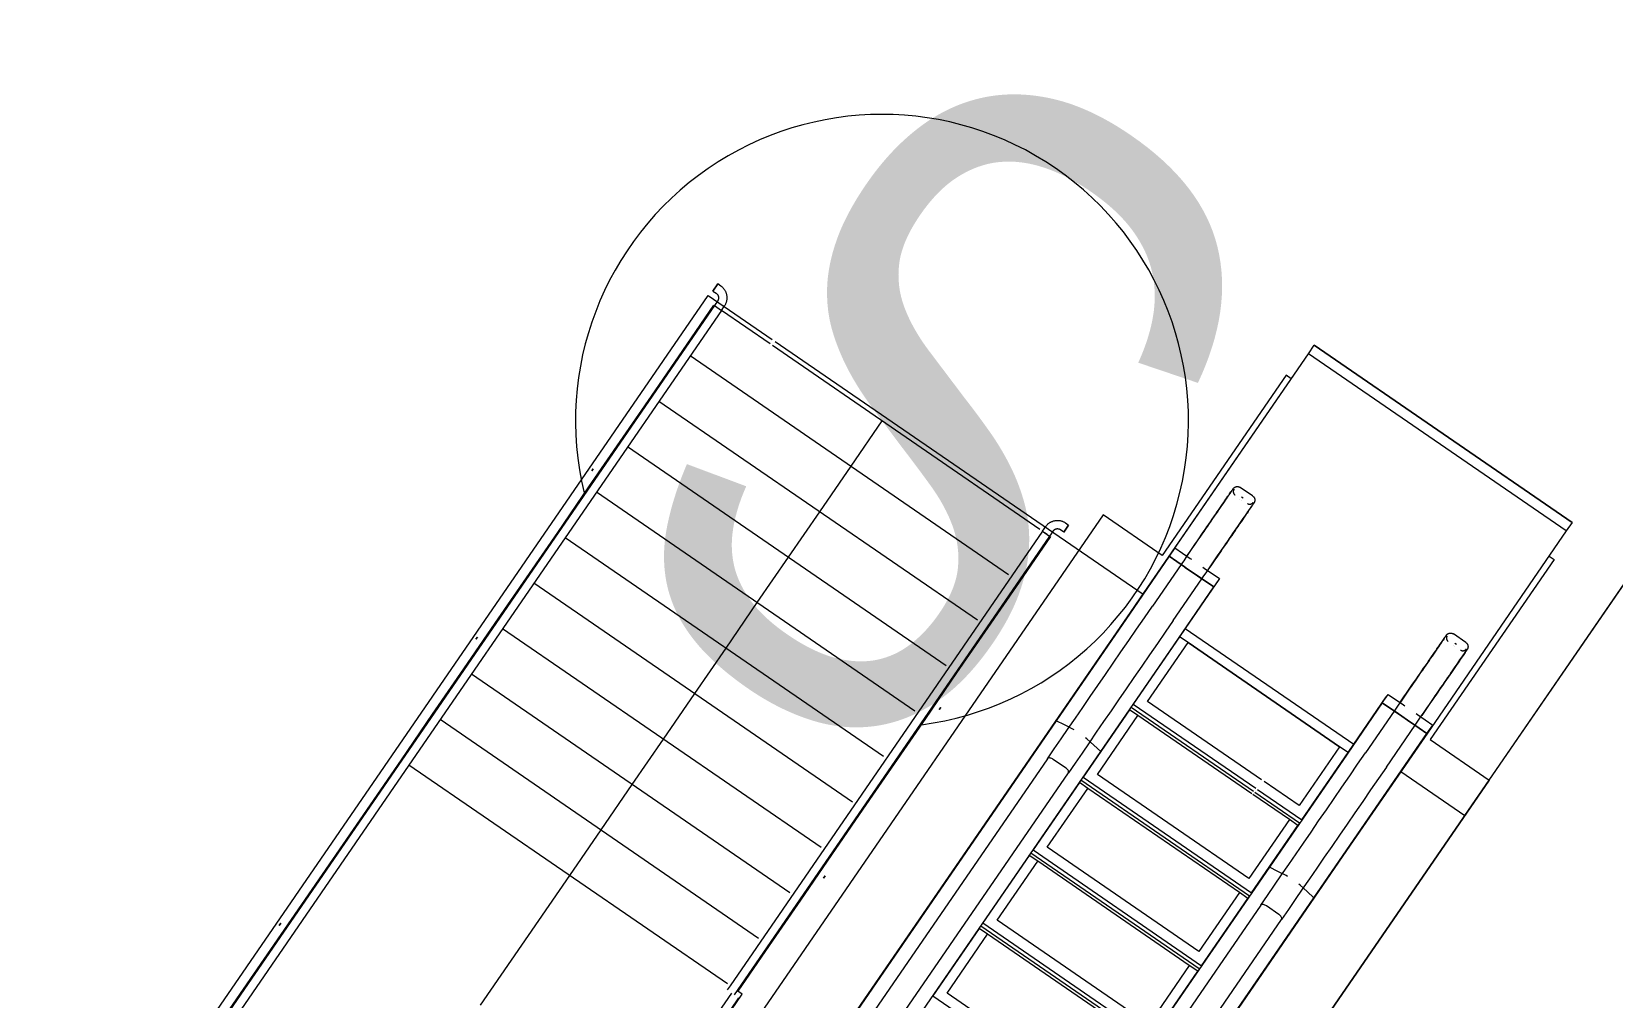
# Model space of a CAD drawing. Header units: metres. Extents: x 286532 to 329498, y 7396783 to 7466136.
# Drawn here: x 323237.3 to 323245.04, y 7401086.38 to 7401091.1 of the extents above; entities that cross this region are included whole.
import ezdxf

# ---------------------------------------------------------------- set-up
doc = ezdxf.new("R2010")
doc.units = ezdxf.units.M
doc.header["$LTSCALE"] = 10
doc.layers.get('0').update_dxf_attribs({"color": 255})
for name, color, linetype, lineweight in [('_  ARQ-AUX-001', 1, 'Continuous', 5), ('_AUX-PLATAFORMA COTAS', 1, 'Continuous', 25), ('X1$0$ARQ-COR-VIS', 1, 'Continuous', 5), ('X1$0$ARQ-GEN', 1, 'Continuous', 5)]:
    doc.layers.add(name, color=color, linetype=linetype, lineweight=lineweight)
doc.styles.get("Standard").update_dxf_attribs({"font": 'arial.ttf'})
doc.styles.add('X1$0$Gill Sans MT Condensed', font='GILC____.TTF', dxfattribs={"height": 1.6})
doc.dimstyles.new('ISO-25', dxfattribs={"dimtxt": 2.5, "dimasz": 2.5, "dimexe": 1.25, "dimexo": 0.625, "dimtad": 1, "dimtxsty": 'Standard', "dimcen": 2.5, "dimadec": 0, "dimazin": 0, "dimtfac": 1, "dimtmove": 0, "dimatfit": 3, "dimfxl": 1, "dimarcsym": 0})

# ---------------------------------------------------------------- blocks, each defined once
blk = doc.blocks.new('X1$0$Railing - FE0-Apoio sem Canopla-1895348-E05 - IMPLANTAÇÃO')
at = {"layer": 'X1$0$ARQ-COR-VIS'}
for p, q in [((-0.0572, 0.055), (-0.0572, 0.097)), ((-0.0572, 0.097), (-0.0572, 0.055)), ((-0.0572, 0.097), (-0.0572, 0.055)), ((-0.0572, 0.055), (-0.0572, 0.097)), ((-0.0386, 0.097), (-0.0572, 0.097)), ((-0.0386, 0.097), (-0.0572, 0.097)), ((-0.0572, 0.055), (-0.0386, 0.055)), ((-0.0572, 0.055), (-0.0386, 0.055)), ((-0.0111, 0.0275), (-0.0111, 0)), ((-0.0111, 0.0275), (-0.0111, 0)), ((0.0153, 0), (0.0044, 0)), ((0.0309, 0), (0.0309, 0.0275)), ((0.0309, 0), (0.0309, 0.0275))]:
    blk.add_line(p, q, dxfattribs=at)
at = {"layer": 'X1$0$ARQ-COR-VIS', "flags": 128}
for points in [[(0.0309, 0.0275), (0.0308, 0.0303), (0.0306, 0.0331), (0.0304, 0.0358), (0.03, 0.0386), (0.0295, 0.0413), (0.0289, 0.044), (0.0281, 0.0467), (0.0273, 0.0494), (0.0264, 0.052), (0.0254, 0.0546), (0.0242, 0.0571), (0.023, 0.0596), (0.0217, 0.062), (0.0202, 0.0644), (0.0187, 0.0667), (0.0171, 0.069), (0.0154, 0.0712), (0.0136, 0.0733), (0.0117, 0.0754), (0.0098, 0.0774), (0.0077, 0.0793), (0.0056, 0.0811), (0.0035, 0.0828), (0.0012, 0.0844), (-0.0011, 0.086), (-0.0035, 0.0874), (-0.0059, 0.0888), (-0.0084, 0.0901), (-0.0109, 0.0912), (-0.0135, 0.0923), (-0.0161, 0.0932), (-0.0187, 0.0941), (-0.0214, 0.0948), (-0.0241, 0.0955), (-0.0268, 0.096), (-0.0296, 0.0964), (-0.0323, 0.0967), (-0.0351, 0.0969), (-0.0379, 0.097), (-0.0386, 0.097)], [(0.0309, 0.0275), (0.0308, 0.0303), (0.0306, 0.0331), (0.0304, 0.0358), (0.03, 0.0386), (0.0295, 0.0413), (0.0289, 0.044), (0.0281, 0.0467), (0.0273, 0.0494), (0.0264, 0.052), (0.0254, 0.0546), (0.0242, 0.0571), (0.023, 0.0596), (0.0217, 0.062), (0.0202, 0.0644), (0.0187, 0.0667), (0.0171, 0.069), (0.0154, 0.0712), (0.0136, 0.0733), (0.0117, 0.0754), (0.0098, 0.0774), (0.0077, 0.0793), (0.0056, 0.0811), (0.0035, 0.0828), (0.0012, 0.0844), (-0.0011, 0.086), (-0.0035, 0.0874), (-0.0059, 0.0888), (-0.0084, 0.0901), (-0.0109, 0.0912), (-0.0135, 0.0923), (-0.0161, 0.0932), (-0.0187, 0.0941), (-0.0214, 0.0948), (-0.0241, 0.0955), (-0.0268, 0.096), (-0.0296, 0.0964), (-0.0323, 0.0967), (-0.0351, 0.0969), (-0.0379, 0.097), (-0.0386, 0.097)], [(-0.0386, 0.055), (-0.0376, 0.055), (-0.0365, 0.0549), (-0.0354, 0.0548), (-0.0343, 0.0546), (-0.0332, 0.0545), (-0.0321, 0.0542), (-0.0311, 0.0539), (-0.03, 0.0536), (-0.029, 0.0532), (-0.0279, 0.0528), (-0.0269, 0.0524), (-0.026, 0.0519), (-0.025, 0.0514), (-0.024, 0.0508), (-0.0231, 0.0502), (-0.0222, 0.0496), (-0.0214, 0.0489), (-0.0205, 0.0482), (-0.0197, 0.0474), (-0.0189, 0.0467), (-0.0182, 0.0459), (-0.0175, 0.045), (-0.0168, 0.0442), (-0.0161, 0.0433), (-0.0155, 0.0424), (-0.0149, 0.0414), (-0.0144, 0.0405), (-0.0139, 0.0395), (-0.0134, 0.0385), (-0.013, 0.0375), (-0.0126, 0.0364), (-0.0123, 0.0354), (-0.012, 0.0343), (-0.0118, 0.0333), (-0.0116, 0.0322), (-0.0114, 0.0311), (-0.0113, 0.03), (-0.0112, 0.0289), (-0.0112, 0.0278), (-0.0111, 0.0275)], [(-0.0386, 0.055), (-0.0376, 0.055), (-0.0365, 0.0549), (-0.0354, 0.0548), (-0.0343, 0.0546), (-0.0332, 0.0545), (-0.0321, 0.0542), (-0.0311, 0.0539), (-0.03, 0.0536), (-0.029, 0.0532), (-0.0279, 0.0528), (-0.0269, 0.0524), (-0.026, 0.0519), (-0.025, 0.0514), (-0.024, 0.0508), (-0.0231, 0.0502), (-0.0222, 0.0496), (-0.0214, 0.0489), (-0.0205, 0.0482), (-0.0197, 0.0474), (-0.0189, 0.0467), (-0.0182, 0.0459), (-0.0175, 0.045), (-0.0168, 0.0442), (-0.0161, 0.0433), (-0.0155, 0.0424), (-0.0149, 0.0414), (-0.0144, 0.0405), (-0.0139, 0.0395), (-0.0134, 0.0385), (-0.013, 0.0375), (-0.0126, 0.0364), (-0.0123, 0.0354), (-0.012, 0.0343), (-0.0118, 0.0333), (-0.0116, 0.0322), (-0.0114, 0.0311), (-0.0113, 0.03), (-0.0112, 0.0289), (-0.0112, 0.0278), (-0.0111, 0.0275)]]:
    blk.add_lwpolyline(points, dxfattribs=at)
blk = doc.blocks.new('X1$0$Railing - FE0-Apoio sem Canopla-1895350-E05 - IMPLANTAÇÃO')
at = {"layer": 'X1$0$ARQ-COR-VIS'}
for p, q in [((-0.0572, -0.055), (-0.0572, -0.097)), ((-0.0572, -0.097), (-0.0572, -0.055)), ((-0.0572, -0.055), (-0.0572, -0.097)), ((-0.0572, -0.097), (-0.0572, -0.055)), ((-0.0386, -0.055), (-0.0572, -0.055)), ((-0.0386, -0.055), (-0.0572, -0.055)), ((-0.0111, 0), (-0.0111, -0.0275)), ((-0.0111, 0), (-0.0111, -0.0275)), ((0.0044, 0), (0.0153, 0)), ((0.0309, -0.0275), (0.0309, 0)), ((0.0309, -0.0275), (0.0309, 0)), ((-0.0572, -0.097), (-0.0386, -0.097)), ((-0.0572, -0.097), (-0.0386, -0.097))]:
    blk.add_line(p, q, dxfattribs=at)
at = {"layer": 'X1$0$ARQ-COR-VIS', "flags": 128}
for points in [[(-0.0386, -0.097), (-0.0359, -0.0969), (-0.0331, -0.0968), (-0.0303, -0.0965), (-0.0276, -0.0961), (-0.0248, -0.0956), (-0.0221, -0.095), (-0.0194, -0.0943), (-0.0168, -0.0935), (-0.0142, -0.0925), (-0.0116, -0.0915), (-0.009, -0.0904), (-0.0066, -0.0891), (-0.0041, -0.0878), (-0.0017, -0.0864), (0.0006, -0.0849), (0.0029, -0.0832), (0.0051, -0.0815), (0.0072, -0.0798), (0.0092, -0.0779), (0.0112, -0.0759), (0.0131, -0.0739), (0.0149, -0.0718), (0.0166, -0.0696), (0.0183, -0.0674), (0.0198, -0.0651), (0.0213, -0.0627), (0.0226, -0.0603), (0.0239, -0.0578), (0.0251, -0.0553), (0.0261, -0.0527), (0.0271, -0.0501), (0.0279, -0.0474), (0.0287, -0.0447), (0.0293, -0.042), (0.0298, -0.0393), (0.0303, -0.0366), (0.0306, -0.0338), (0.0308, -0.031), (0.0308, -0.0283), (0.0309, -0.0275)], [(-0.0111, -0.0275), (-0.0112, -0.0286), (-0.0112, -0.0297), (-0.0113, -0.0308), (-0.0115, -0.0319), (-0.0117, -0.033), (-0.0119, -0.034), (-0.0122, -0.0351), (-0.0125, -0.0362), (-0.0129, -0.0372), (-0.0133, -0.0382), (-0.0138, -0.0392), (-0.0143, -0.0402), (-0.0148, -0.0412), (-0.0154, -0.0421), (-0.016, -0.043), (-0.0166, -0.0439), (-0.0173, -0.0448), (-0.018, -0.0456), (-0.0187, -0.0464), (-0.0195, -0.0472), (-0.0203, -0.048), (-0.0211, -0.0487), (-0.022, -0.0494), (-0.0229, -0.05), (-0.0238, -0.0506), (-0.0247, -0.0512), (-0.0257, -0.0518), (-0.0267, -0.0523), (-0.0277, -0.0527), (-0.0287, -0.0531), (-0.0297, -0.0535), (-0.0308, -0.0538), (-0.0318, -0.0541), (-0.0329, -0.0544), (-0.034, -0.0546), (-0.0351, -0.0548), (-0.0362, -0.0549), (-0.0373, -0.055), (-0.0384, -0.055), (-0.0386, -0.055)], [(-0.0386, -0.097), (-0.0359, -0.0969), (-0.0331, -0.0968), (-0.0303, -0.0965), (-0.0276, -0.0961), (-0.0248, -0.0956), (-0.0221, -0.095), (-0.0194, -0.0943), (-0.0168, -0.0935), (-0.0142, -0.0925), (-0.0116, -0.0915), (-0.009, -0.0904), (-0.0066, -0.0891), (-0.0041, -0.0878), (-0.0017, -0.0864), (0.0006, -0.0849), (0.0029, -0.0832), (0.0051, -0.0815), (0.0072, -0.0798), (0.0092, -0.0779), (0.0112, -0.0759), (0.0131, -0.0739), (0.0149, -0.0718), (0.0166, -0.0696), (0.0183, -0.0674), (0.0198, -0.0651), (0.0213, -0.0627), (0.0226, -0.0603), (0.0239, -0.0578), (0.0251, -0.0553), (0.0261, -0.0527), (0.0271, -0.0501), (0.0279, -0.0474), (0.0287, -0.0447), (0.0293, -0.042), (0.0298, -0.0393), (0.0303, -0.0366), (0.0306, -0.0338), (0.0308, -0.031), (0.0308, -0.0283), (0.0309, -0.0275)], [(-0.0111, -0.0275), (-0.0112, -0.0286), (-0.0112, -0.0297), (-0.0113, -0.0308), (-0.0115, -0.0319), (-0.0117, -0.033), (-0.0119, -0.034), (-0.0122, -0.0351), (-0.0125, -0.0362), (-0.0129, -0.0372), (-0.0133, -0.0382), (-0.0138, -0.0392), (-0.0143, -0.0402), (-0.0148, -0.0412), (-0.0154, -0.0421), (-0.016, -0.043), (-0.0166, -0.0439), (-0.0173, -0.0448), (-0.018, -0.0456), (-0.0187, -0.0464), (-0.0195, -0.0472), (-0.0203, -0.048), (-0.0211, -0.0487), (-0.022, -0.0494), (-0.0229, -0.05), (-0.0238, -0.0506), (-0.0247, -0.0512), (-0.0257, -0.0518), (-0.0267, -0.0523), (-0.0277, -0.0527), (-0.0287, -0.0531), (-0.0297, -0.0535), (-0.0308, -0.0538), (-0.0318, -0.0541), (-0.0329, -0.0544), (-0.034, -0.0546), (-0.0351, -0.0548), (-0.0362, -0.0549), (-0.0373, -0.055), (-0.0384, -0.055), (-0.0386, -0.055)]]:
    blk.add_lwpolyline(points, dxfattribs=at)
blk = doc.blocks.new('X1$0$Railing - FE0-Apoio sem Canopla-1895352-E05 - IMPLANTAÇÃO')
at = {"layer": 'X1$0$ARQ-COR-VIS'}
for p, q in [((-0.047625, 0.00635), (-0.047625, -0.00635)), ((-0.047625, -0.00635), (-0.047625, 0.00635)), ((-0.047625, 0.00635), (-0.047625, -0.00635)), ((-0.047625, -0.00635), (-0.047625, 0.00635))]:
    blk.add_line(p, q, dxfattribs=at)
blk = doc.blocks.new('X1$0$Railing - FE0-Apoio sem Canopla-1895354-E05 - IMPLANTAÇÃO')
at = {"layer": 'X1$0$ARQ-COR-VIS'}
for p, q in [((-0.047625, 0.00635), (-0.047625, -0.00635)), ((-0.047625, -0.00635), (-0.047625, 0.00635)), ((-0.047625, 0.00635), (-0.047625, -0.00635)), ((-0.047625, -0.00635), (-0.047625, 0.00635))]:
    blk.add_line(p, q, dxfattribs=at)
blk = doc.blocks.new('X1$0$Railing - FE0-Apoio sem Canopla-1805303-E05 - IMPLANTAÇÃO')
at = {"layer": 'X1$0$ARQ-COR-VIS'}
for p, q in [((-0.047625, 0.00635), (-0.047625, -0.00635)), ((-0.047625, -0.00635), (-0.047625, 0.00635)), ((-0.047625, 0.00635), (-0.047625, -0.00635)), ((-0.047625, -0.00635), (-0.047625, 0.00635))]:
    blk.add_line(p, q, dxfattribs=at)
blk = doc.blocks.new('X1$0$Railing - Railing-1985654-E05 - IMPLANTAÇÃO')
at = {"layer": 'X1$0$ARQ-COR-VIS'}
for p, q in [((367.0774, 431.5252), (367.1194, 431.5252)), ((367.0774, 428.8252), (367.0774, 431.5252)), ((367.1194, 428.8252), (367.1194, 431.5252)), ((367.0774, 428.5552), (367.0774, 428.8252)), ((367.1194, 428.5552), (367.1194, 428.8252)), ((367.0774, 427.3083), (367.0774, 428.5552)), ((367.1194, 427.3083), (367.1194, 428.5552)), ((367.1035, 427.2829), (367.1035, 427.3083)), ((367.1035, 427.2829), (367.1035, 427.3083)), ((367.1035, 424.5829), (367.1035, 427.2829)), ((367.1455, 427.2829), (367.1455, 427.3083)), ((367.1455, 427.2829), (367.1455, 427.3083)), ((367.1455, 424.5829), (367.1455, 427.2829)), ((367.1455, 424.5829), (367.1035, 424.5829))]:
    blk.add_line(p, q, dxfattribs=at)
at = {"extrusion": (0, 0, -1), "zscale": -1, "rotation": 180}
for name, p in [('X1$0$Railing - FE0-Apoio sem Canopla-1895350-E05 - IMPLANTAÇÃO', (-367.0886, 431.5252)), ('X1$0$Railing - FE0-Apoio sem Canopla-1895354-E05 - IMPLANTAÇÃO', (-367.0886, 430.8252)), ('X1$0$Railing - FE0-Apoio sem Canopla-1895352-E05 - IMPLANTAÇÃO', (-367.0886, 429.8252)), ('X1$0$Railing - FE0-Apoio sem Canopla-1805303-E05 - IMPLANTAÇÃO', (-367.0886, 428.2833)), ('X1$0$Railing - FE0-Apoio sem Canopla-1895354-E05 - IMPLANTAÇÃO', (-367.1147, 426.5829)), ('X1$0$Railing - FE0-Apoio sem Canopla-1895352-E05 - IMPLANTAÇÃO', (-367.1147, 425.5829)), ('X1$0$Railing - FE0-Apoio sem Canopla-1895348-E05 - IMPLANTAÇÃO', (-367.1147, 424.5829))]:
    blk.add_blockref(name, p, dxfattribs=at)
blk = doc.blocks.new('X1$0$Railing - FE0-Apoio sem Canopla-1984764-E05 - IMPLANTAÇÃO')
at = {"layer": 'X1$0$ARQ-COR-VIS'}
for p, q in [((-0.047625, 0.00635), (-0.047625, -0.00635)), ((-0.047625, -0.00635), (-0.047625, 0.00635)), ((-0.047625, 0.00635), (-0.047625, -0.00635)), ((-0.047625, -0.00635), (-0.047625, 0.00635))]:
    blk.add_line(p, q, dxfattribs=at)
blk = doc.blocks.new('X1$0$Railing - FE0-Apoio sem Canopla-1984766-E05 - IMPLANTAÇÃO')
at = {"layer": 'X1$0$ARQ-COR-VIS'}
for p, q in [((-0.047625, 0.00635), (-0.047625, -0.00635)), ((-0.047625, -0.00635), (-0.047625, 0.00635)), ((-0.047625, 0.00635), (-0.047625, -0.00635)), ((-0.047625, -0.00635), (-0.047625, 0.00635))]:
    blk.add_line(p, q, dxfattribs=at)
blk = doc.blocks.new('X1$0$Railing - Railing-1985658-E05 - IMPLANTAÇÃO')
at = {"layer": 'X1$0$ARQ-COR-VIS'}
for p, q in [((369.0266, 431.5252), (369.0686, 431.5252)), ((369.0266, 428.7998), (369.0266, 431.5252)), ((369.0686, 428.7998), (369.0686, 431.5252)), ((369.0527, 427.2829), (369.0527, 428.7998)), ((369.0947, 427.2829), (369.0947, 428.7998)), ((369.0527, 424.5829), (369.0527, 427.2829)), ((369.0947, 424.5829), (369.0947, 427.2829)), ((369.0947, 424.5829), (369.0527, 424.5829))]:
    blk.add_line(p, q, dxfattribs=at)
at = {"rotation": 180}
for name, p in [('X1$0$Railing - FE0-Apoio sem Canopla-1895350-E05 - IMPLANTAÇÃO', (369.0574, 431.5252)), ('X1$0$Railing - FE0-Apoio sem Canopla-1984766-E05 - IMPLANTAÇÃO', (369.0574, 430.8248)), ('X1$0$Railing - FE0-Apoio sem Canopla-1984764-E05 - IMPLANTAÇÃO', (369.0574, 429.8248)), ('X1$0$Railing - FE0-Apoio sem Canopla-1805303-E05 - IMPLANTAÇÃO', (369.0835, 428.2829)), ('X1$0$Railing - FE0-Apoio sem Canopla-1895354-E05 - IMPLANTAÇÃO', (369.0835, 426.5829)), ('X1$0$Railing - FE0-Apoio sem Canopla-1895352-E05 - IMPLANTAÇÃO', (369.0835, 425.5829)), ('X1$0$Railing - FE0-Apoio sem Canopla-1895348-E05 - IMPLANTAÇÃO', (369.0835, 424.5829))]:
    blk.add_blockref(name, p, dxfattribs=at)
blk = doc.blocks.new('X1$0$Escalator-thyssenkrupp-VelinoXtra-EN115 - VELINO Xtra 30_ 4EK _800_  0_5 m_s 2 flat steps_1000 mm-1985862-E05 - IMPLANTAÇÃO')
at = {"layer": 'X1$0$ARQ-GEN'}
for p, q in [((0.466, 5.1976), (-1.066, 5.1976)), ((-1.066, 5.1467), (-1.066, 5.1976)), ((-1.066, 5.1976), (0.466, 5.1976)), ((0.466, 5.1976), (0.466, 5.1467)), ((-1.066, 3.2476), (-1.066, 5.1467)), ((-1.066, 3.6967), (-1.066, 5.1467)), ((0.466, 5.1467), (-1.066, 5.1467)), ((0.466, 5.1467), (0.466, 3.9781)), ((-1.096, 4.9976), (-1.096, 3.9276)), ((-1.066, 4.9976), (-1.096, 4.9976)), ((0.466, 4.9976), (0.496, 4.9976)), ((0.496, 4.9976), (0.496, 3.9276)), ((-0.8962, 4.4183), (-0.9698, 4.4183)), ((0.3698, 4.4183), (0.2962, 4.4183)), ((-0.928, 4.3833), (-0.938, 4.3833)), ((-0.938, 4.3698), (-0.938, 4.3698)), ((-0.928, 4.3698), (-0.928, 4.3698)), ((0.338, 4.3833), (0.328, 4.3833)), ((0.328, 4.3698), (0.328, 4.3698)), ((0.338, 4.3698), (0.338, 4.3698)), ((-1.0655, 3.9933), (-0.9744, 3.9933)), ((-1.0655, 3.9933), (-1.0655, 3.9433)), ((-0.9744, 3.9933), (-0.9669, 3.9933)), ((-0.8991, 3.9933), (-0.8913, 3.9933)), ((-0.8913, 3.9933), (-0.8005, 3.9933)), ((-0.8005, 3.9933), (-0.8005, 3.9433)), ((-0.8, 3.9933), (-0.8, 3.6967)), ((0.2, 3.6967), (0.2, 3.9781)), ((0.2005, 3.9933), (0.2913, 3.9933)), ((0.2005, 3.9433), (0.2005, 3.9933)), ((0.2913, 3.9933), (0.2991, 3.9933)), ((0.3669, 3.9933), (0.3744, 3.9933)), ((0.3744, 3.9933), (0.4655, 3.9933)), ((0.4655, 3.9433), (0.4655, 3.9933)), ((0.466, 3.9781), (0.466, 3.2476)), ((-1.446, 3.9276), (-1.446, 0.9976)), ((-1.096, 3.9276), (-1.446, 3.9276)), ((-0.9744, 3.9433), (-1.0655, 3.9433)), ((-1.0655, 3.9433), (-0.9744, 3.9433)), ((-1.0655, 3.9433), (-1.0655, 3.6007)), ((-0.9948, 3.9433), (-0.9948, 3.6953)), ((-0.9669, 3.9433), (-0.9744, 3.9433)), ((-0.9744, 3.9433), (-0.9669, 3.9433)), ((-0.8962, 3.9433), (-0.9698, 3.9433)), ((-0.9698, 3.9433), (-0.9698, 3.9433)), ((-0.9698, 3.9433), (-0.9698, 3.9433)), ((-0.9698, 3.9433), (-0.9698, 3.9433)), ((-0.9698, 3.9433), (-0.9698, 3.9433)), ((-0.9698, 3.9433), (-0.8962, 3.9433)), ((-0.8913, 3.9433), (-0.8991, 3.9433)), ((-0.8991, 3.9433), (-0.8913, 3.9433)), ((-0.8962, 3.9433), (-0.8763, 3.9433)), ((-0.8763, 3.9433), (-0.8962, 3.9433)), ((-0.8962, 3.9433), (-0.8713, 3.9433)), ((-0.8713, 3.9433), (-0.8962, 3.9433)), ((-0.8962, 3.9433), (-0.8713, 3.9433)), ((-0.8713, 3.9433), (-0.8962, 3.9433)), ((-0.8962, 3.9433), (-0.8763, 3.9433)), ((-0.8763, 3.9433), (-0.8962, 3.9433)), ((-0.8005, 3.9433), (-0.8913, 3.9433)), ((-0.8913, 3.9433), (-0.8005, 3.9433)), ((-0.8713, 3.6953), (-0.8713, 3.9433)), ((-0.8005, 3.6007), (-0.8005, 3.9433)), ((0.2913, 3.9433), (0.2005, 3.9433)), ((0.2005, 3.9433), (0.2913, 3.9433)), ((0.2005, 3.9433), (0.2005, 3.6007)), ((0.2962, 3.9433), (0.2713, 3.9433)), ((0.2713, 3.9433), (0.2962, 3.9433)), ((0.2713, 3.9433), (0.2713, 3.6953)), ((0.2962, 3.9433), (0.2713, 3.9433)), ((0.2713, 3.9433), (0.2962, 3.9433)), ((0.2962, 3.9433), (0.2763, 3.9433)), ((0.2763, 3.9433), (0.2962, 3.9433)), ((0.2962, 3.9433), (0.2763, 3.9433)), ((0.2763, 3.9433), (0.2962, 3.9433)), ((0.2991, 3.9433), (0.2913, 3.9433)), ((0.2913, 3.9433), (0.2991, 3.9433)), ((0.3698, 3.9433), (0.2962, 3.9433)), ((0.2962, 3.9433), (0.3698, 3.9433)), ((0.3744, 3.9433), (0.3669, 3.9433)), ((0.3669, 3.9433), (0.3744, 3.9433)), ((0.3698, 3.9433), (0.3698, 3.9433)), ((0.3698, 3.9433), (0.3698, 3.9433)), ((0.3698, 3.9433), (0.3698, 3.9433)), ((0.3698, 3.9433), (0.3698, 3.9433)), ((0.4655, 3.9433), (0.3744, 3.9433)), ((0.3744, 3.9433), (0.4655, 3.9433)), ((0.3948, 3.6953), (0.3948, 3.9433)), ((0.4655, 3.6007), (0.4655, 3.9433)), ((0.496, 3.9276), (0.8452, 3.9276)), ((0.846, 3.9276), (0.846, 0.9976)), ((-1.066, 3.6476), (-1.066, 3.6967)), ((-1.066, 3.6967), (-1.0655, 3.6967)), ((-1.0655, 3.6476), (-1.066, 3.6476)), ((-0.8, 3.6967), (0.2, 3.6967)), ((-0.8, 3.6967), (-0.8, 3.6476)), ((-0.8, 3.6476), (-0.8, 3.2476)), ((-0.75, 3.6476), (-0.8, 3.6476)), ((-0.75, 3.2977), (-0.75, 3.6476)), ((0.15, 3.6476), (-0.75, 3.6476)), ((-0.75, 3.6476), (0.15, 3.6476)), ((0.15, 3.6476), (-0.75, 3.6476)), ((0.2, 3.6476), (0.15, 3.6476)), ((0.15, 3.6476), (0.15, 3.2977)), ((0.2, 3.6476), (0.2, 3.6967)), ((0.2, 3.2476), (0.2, 3.6476)), ((-1.0655, 3.6007), (-1.0655, 2.9671)), ((-0.8005, 2.9671), (-0.8005, 3.6007)), ((0.2005, 3.6007), (0.2005, 2.9671)), ((0.4655, 2.9671), (0.4655, 3.6007)), ((-0.0729, 3.2977), (-0.75, 3.2977)), ((0.15, 3.2977), (-0.0576, 3.2977)), ((-1.066, -3.2476), (-1.066, 3.2476)), ((-0.8, 3.2476), (-0.0729, 3.2476)), ((-0.0729, 3.2284), (-0.8, 3.2284)), ((-0.8, 3.2146), (-0.8, 3.2268)), ((-0.8, 3.2146), (-0.8, 2.8146)), ((-0.75, 3.2146), (-0.8, 3.2146)), ((-0.75, 2.8647), (-0.75, 3.2146)), ((-0.0729, 3.2146), (-0.75, 3.2146)), ((0.15, 3.2146), (-0.067, 3.2146)), ((0.2, 3.2284), (-0.0655, 3.2284)), ((-0.0633, 3.2476), (0.2, 3.2476)), ((0.2, 3.2146), (0.15, 3.2146)), ((0.15, 3.2146), (0.15, 2.8647)), ((0.2, 3.2268), (0.2, 3.2146)), ((0.2, 2.8146), (0.2, 3.2146)), ((0.466, 3.2476), (0.466, -3.2476)), ((-1.0655, 2.9671), (-1.0655, -2.902)), ((-0.9669, 2.9798), (-0.9744, 2.9791)), ((-0.8913, 2.9791), (-0.8991, 2.9798)), ((-0.8005, -2.902), (-0.8005, 2.9671)), ((0.2005, 2.9671), (0.2005, -2.902)), ((0.2991, 2.9798), (0.2913, 2.9791)), ((0.3744, 2.9791), (0.3669, 2.9798)), ((0.4655, -2.902), (0.4655, 2.9671)), ((0.15, 2.8647), (-0.75, 2.8647)), ((-0.9948, 2.7899), (-0.9948, -2.9315)), ((-0.8962, 2.8028), (-0.9698, 2.8028)), ((-0.8713, -2.9315), (-0.8713, 2.7899)), ((-0.8, 2.8146), (0.2, 2.8146)), ((0.2, 2.7954), (-0.8, 2.7954)), ((-0.8, 2.7816), (-0.8, 2.7938)), ((0.2, 2.7938), (0.2, 2.7816)), ((0.2713, 2.7899), (0.2713, -2.9315)), ((0.3698, 2.8028), (0.2962, 2.8028)), ((0.3948, -2.9315), (0.3948, 2.7899)), ((-0.8, 2.7816), (-0.8, 2.3816)), ((-0.75, 2.7816), (-0.8, 2.7816)), ((-0.75, 2.4317), (-0.75, 2.7816)), ((0.15, 2.7816), (-0.75, 2.7816)), ((0.2, 2.7816), (0.15, 2.7816)), ((0.15, 2.7816), (0.15, 2.4317)), ((0.2, 2.3816), (0.2, 2.7816)), ((0.15, 2.4317), (-0.75, 2.4317)), ((-0.8, 2.3816), (0.2, 2.3816)), ((0.2, 2.3624), (-0.8, 2.3624)), ((-0.8, 2.3486), (-0.8, 2.3608)), ((-0.8, 2.3486), (-0.8, 1.9486)), ((-0.75, 2.3486), (-0.8, 2.3486)), ((-0.75, 1.9987), (-0.75, 2.3486)), ((0.15, 2.3486), (-0.75, 2.3486)), ((0.2, 2.3486), (0.15, 2.3486)), ((0.15, 2.3486), (0.15, 1.9987)), ((0.2, 2.3608), (0.2, 2.3486)), ((0.2, 1.9486), (0.2, 2.3486)), ((-0.8, 1.9486), (0.2, 1.9486)), ((0.15, 1.9987), (-0.75, 1.9987)), ((0.2, 1.9293), (-0.8, 1.9293)), ((-0.8, 1.9155), (-0.8, 1.9278)), ((-0.8, 1.9155), (-0.8, 1.5155)), ((-0.75, 1.9155), (-0.8, 1.9155)), ((-0.75, 1.5657), (-0.75, 1.9155)), ((0.15, 1.9155), (-0.75, 1.9155)), ((0.15, 1.5657), (-0.75, 1.5657)), ((-0.8, 1.5155), (0.2, 1.5155))]:
    blk.add_line(p, q, dxfattribs=at)
at = {"layer": 'X1$0$ARQ-GEN', "flags": 128}
for points in [[(-0.9948, 4.3933), (-0.9947, 4.3943), (-0.9947, 4.3953), (-0.9946, 4.3963), (-0.9944, 4.3973), (-0.9943, 4.3983), (-0.994, 4.3993), (-0.9938, 4.4002), (-0.9935, 4.4012), (-0.9932, 4.4021), (-0.9928, 4.4031), (-0.9924, 4.404), (-0.9919, 4.4049), (-0.9915, 4.4057), (-0.991, 4.4066), (-0.9904, 4.4074), (-0.9898, 4.4082), (-0.9892, 4.409), (-0.9886, 4.4098), (-0.9879, 4.4105), (-0.9872, 4.4112), (-0.9865, 4.4119), (-0.9857, 4.4126), (-0.9849, 4.4132), (-0.9841, 4.4138), (-0.9833, 4.4143), (-0.9824, 4.4149), (-0.9816, 4.4153), (-0.9807, 4.4158), (-0.9798, 4.4162), (-0.9788, 4.4166), (-0.9779, 4.4169), (-0.977, 4.4172), (-0.976, 4.4175), (-0.975, 4.4177), (-0.974, 4.4179), (-0.9731, 4.4181), (-0.9721, 4.4182), (-0.9711, 4.4183), (-0.9701, 4.4183), (-0.9698, 4.4183)], [(-0.8962, 4.4183), (-0.8952, 4.4183), (-0.8942, 4.4182), (-0.8932, 4.4181), (-0.8922, 4.418), (-0.8912, 4.4178), (-0.8903, 4.4176), (-0.8893, 4.4173), (-0.8884, 4.417), (-0.8874, 4.4167), (-0.8865, 4.4163), (-0.8856, 4.4159), (-0.8847, 4.4155), (-0.8838, 4.415), (-0.8829, 4.4145), (-0.8821, 4.4139), (-0.8813, 4.4133), (-0.8805, 4.4127), (-0.8797, 4.4121), (-0.879, 4.4114), (-0.8783, 4.4107), (-0.8776, 4.41), (-0.877, 4.4092), (-0.8764, 4.4084), (-0.8758, 4.4076), (-0.8752, 4.4068), (-0.8747, 4.4059), (-0.8742, 4.4051), (-0.8738, 4.4042), (-0.8733, 4.4033), (-0.873, 4.4023), (-0.8726, 4.4014), (-0.8723, 4.4005), (-0.872, 4.3995), (-0.8718, 4.3985), (-0.8716, 4.3975), (-0.8715, 4.3965), (-0.8714, 4.3956), (-0.8713, 4.3946), (-0.8713, 4.3936), (-0.8713, 4.3933)], [(0.2713, 4.3933), (0.2713, 4.3943), (0.2714, 4.3953), (0.2715, 4.3963), (0.2716, 4.3973), (0.2718, 4.3983), (0.272, 4.3993), (0.2722, 4.4002), (0.2725, 4.4012), (0.2729, 4.4021), (0.2732, 4.4031), (0.2737, 4.404), (0.2741, 4.4049), (0.2746, 4.4057), (0.2751, 4.4066), (0.2756, 4.4074), (0.2762, 4.4082), (0.2768, 4.409), (0.2775, 4.4098), (0.2781, 4.4105), (0.2788, 4.4112), (0.2796, 4.4119), (0.2803, 4.4126), (0.2811, 4.4132), (0.2819, 4.4138), (0.2828, 4.4143), (0.2836, 4.4149), (0.2845, 4.4153), (0.2854, 4.4158), (0.2863, 4.4162), (0.2872, 4.4166), (0.2881, 4.4169), (0.2891, 4.4172), (0.29, 4.4175), (0.291, 4.4177), (0.292, 4.4179), (0.293, 4.4181), (0.294, 4.4182), (0.295, 4.4183), (0.296, 4.4183), (0.2962, 4.4183)], [(0.3698, 4.4183), (0.3708, 4.4183), (0.3718, 4.4182), (0.3728, 4.4181), (0.3738, 4.418), (0.3748, 4.4178), (0.3757, 4.4176), (0.3767, 4.4173), (0.3777, 4.417), (0.3786, 4.4167), (0.3795, 4.4163), (0.3804, 4.4159), (0.3813, 4.4155), (0.3822, 4.415), (0.3831, 4.4145), (0.3839, 4.4139), (0.3847, 4.4134), (0.3855, 4.4127), (0.3863, 4.4121), (0.387, 4.4114), (0.3877, 4.4107), (0.3884, 4.41), (0.389, 4.4092), (0.3897, 4.4085), (0.3903, 4.4076), (0.3908, 4.4068), (0.3913, 4.406), (0.3918, 4.4051), (0.3923, 4.4042), (0.3927, 4.4033), (0.3931, 4.4024), (0.3934, 4.4014), (0.3937, 4.4005), (0.394, 4.3995), (0.3942, 4.3986), (0.3944, 4.3976), (0.3946, 4.3966), (0.3947, 4.3956), (0.3947, 4.3946), (0.3948, 4.3936), (0.3948, 4.3933)], [(-0.9948, 3.9972), (-0.9948, 4.015), (-0.9948, 4.0327), (-0.9948, 4.0503), (-0.9948, 4.0677), (-0.9948, 4.0849), (-0.9948, 4.1018), (-0.9948, 4.1185), (-0.9948, 4.135), (-0.9948, 4.1511), (-0.9948, 4.1669), (-0.9948, 4.1823), (-0.9948, 4.1974), (-0.9948, 4.2121), (-0.9948, 4.2263), (-0.9948, 4.24), (-0.9948, 4.2533), (-0.9948, 4.2661), (-0.9948, 4.2784), (-0.9948, 4.2902), (-0.9948, 4.3013), (-0.9948, 4.312), (-0.9948, 4.322), (-0.9948, 4.3314), (-0.9948, 4.3402), (-0.9948, 4.3484), (-0.9948, 4.3559), (-0.9948, 4.3627), (-0.9948, 4.3689), (-0.9948, 4.3744), (-0.9948, 4.3792), (-0.9948, 4.3834), (-0.9948, 4.3868), (-0.9948, 4.3895), (-0.9948, 4.3915), (-0.9948, 4.3927), (-0.9948, 4.3933)], [(-0.9948, 4.3933), (-0.9948, 4.393), (-0.9948, 4.3919), (-0.9948, 4.3901), (-0.9948, 4.3876), (-0.9948, 4.3844), (-0.9948, 4.3804), (-0.9948, 4.3758), (-0.9948, 4.3705), (-0.9948, 4.3645), (-0.9948, 4.3578), (-0.9948, 4.3505), (-0.9948, 4.3425), (-0.9948, 4.3338), (-0.9948, 4.3246), (-0.9948, 4.3147), (-0.9948, 4.3043), (-0.9948, 4.2932), (-0.9948, 4.2816), (-0.9948, 4.2695), (-0.9948, 4.2568), (-0.9948, 4.2437), (-0.9948, 4.23), (-0.9948, 4.2159), (-0.9948, 4.2014), (-0.9948, 4.1864), (-0.9948, 4.1711), (-0.9948, 4.1554), (-0.9948, 4.1394), (-0.9948, 4.123), (-0.9948, 4.1064), (-0.9948, 4.0895), (-0.9948, 4.0723), (-0.9948, 4.055), (-0.9948, 4.0375), (-0.9948, 4.0198), (-0.9948, 4.002), (-0.9948, 3.9841), (-0.9948, 3.9661), (-0.9948, 3.9482), (-0.9948, 3.9433)], [(-0.9898, 4.3933), (-0.9897, 4.3925), (-0.9897, 4.3917), (-0.9896, 4.3909), (-0.9895, 4.3901), (-0.9894, 4.3894), (-0.9892, 4.3886), (-0.989, 4.3878), (-0.9888, 4.387), (-0.9885, 4.3863), (-0.9882, 4.3856), (-0.9879, 4.3848), (-0.9875, 4.3841), (-0.9871, 4.3834), (-0.9867, 4.3827), (-0.9863, 4.3821), (-0.9858, 4.3814), (-0.9853, 4.3808), (-0.9848, 4.3802), (-0.9843, 4.3796), (-0.9837, 4.379), (-0.9831, 4.3785), (-0.9825, 4.3779), (-0.9819, 4.3774), (-0.9812, 4.377), (-0.9806, 4.3765), (-0.9799, 4.3761), (-0.9792, 4.3757), (-0.9785, 4.3754), (-0.9778, 4.375), (-0.977, 4.3747), (-0.9763, 4.3744), (-0.9755, 4.3742), (-0.9748, 4.374), (-0.974, 4.3738), (-0.9732, 4.3737), (-0.9724, 4.3735), (-0.9716, 4.3734), (-0.9708, 4.3734), (-0.97, 4.3734), (-0.9698, 4.3734)], [(-0.8962, 4.3734), (-0.8954, 4.3734), (-0.8946, 4.3734), (-0.8938, 4.3735), (-0.8931, 4.3736), (-0.8923, 4.3738), (-0.8915, 4.3739), (-0.8907, 4.3741), (-0.89, 4.3744), (-0.8892, 4.3746), (-0.8885, 4.3749), (-0.8877, 4.3753), (-0.887, 4.3756), (-0.8863, 4.376), (-0.8856, 4.3764), (-0.885, 4.3769), (-0.8843, 4.3773), (-0.8837, 4.3778), (-0.8831, 4.3783), (-0.8825, 4.3789), (-0.8819, 4.3794), (-0.8814, 4.38), (-0.8809, 4.3806), (-0.8804, 4.3812), (-0.8799, 4.3819), (-0.8794, 4.3825), (-0.879, 4.3832), (-0.8786, 4.3839), (-0.8783, 4.3846), (-0.8779, 4.3854), (-0.8776, 4.3861), (-0.8774, 4.3868), (-0.8771, 4.3876), (-0.8769, 4.3884), (-0.8767, 4.3892), (-0.8766, 4.3899), (-0.8764, 4.3907), (-0.8764, 4.3915), (-0.8763, 4.3923), (-0.8763, 4.3931), (-0.8763, 4.3933)], [(-0.8713, 3.9433), (-0.8713, 3.9613), (-0.8713, 3.9793), (-0.8713, 3.9972), (-0.8713, 4.015), (-0.8713, 4.0327), (-0.8713, 4.0503), (-0.8713, 4.0677), (-0.8713, 4.0849), (-0.8713, 4.1018), (-0.8713, 4.1185), (-0.8713, 4.135), (-0.8713, 4.1511), (-0.8713, 4.1669), (-0.8713, 4.1823), (-0.8713, 4.1974), (-0.8713, 4.2121), (-0.8713, 4.2263), (-0.8713, 4.24), (-0.8713, 4.2533), (-0.8713, 4.2661), (-0.8713, 4.2784), (-0.8713, 4.2902), (-0.8713, 4.3013), (-0.8713, 4.312), (-0.8713, 4.322), (-0.8713, 4.3314), (-0.8713, 4.3402), (-0.8713, 4.3484), (-0.8713, 4.3559), (-0.8713, 4.3627), (-0.8713, 4.3689), (-0.8713, 4.3744), (-0.8713, 4.3792), (-0.8713, 4.3834), (-0.8713, 4.3868), (-0.8713, 4.3895), (-0.8713, 4.3915), (-0.8713, 4.3927), (-0.8713, 4.3933)], [(-0.8713, 4.3933), (-0.8713, 4.393), (-0.8713, 4.3919), (-0.8713, 4.3901), (-0.8713, 4.3876), (-0.8713, 4.3844), (-0.8713, 4.3804), (-0.8713, 4.3758), (-0.8713, 4.3705), (-0.8713, 4.3645), (-0.8713, 4.3578), (-0.8713, 4.3505), (-0.8713, 4.3425), (-0.8713, 4.3338), (-0.8713, 4.3246), (-0.8713, 4.3147), (-0.8713, 4.3043), (-0.8713, 4.2932), (-0.8713, 4.2816), (-0.8713, 4.2695), (-0.8713, 4.2568), (-0.8713, 4.2437), (-0.8713, 4.23), (-0.8713, 4.2159), (-0.8713, 4.2014), (-0.8713, 4.1864), (-0.8713, 4.1711), (-0.8713, 4.1554), (-0.8713, 4.1394), (-0.8713, 4.123), (-0.8713, 4.1064), (-0.8713, 4.0895), (-0.8713, 4.0723), (-0.8713, 4.055), (-0.8713, 4.0375), (-0.8713, 4.0198), (-0.8713, 4.002)], [(0.2713, 3.9972), (0.2713, 4.015), (0.2713, 4.0327), (0.2713, 4.0503), (0.2713, 4.0677), (0.2713, 4.0849), (0.2713, 4.1018), (0.2713, 4.1185), (0.2713, 4.135), (0.2713, 4.1511), (0.2713, 4.1669), (0.2713, 4.1823), (0.2713, 4.1974), (0.2713, 4.2121), (0.2713, 4.2263), (0.2713, 4.24), (0.2713, 4.2533), (0.2713, 4.2661), (0.2713, 4.2784), (0.2713, 4.2902), (0.2713, 4.3013), (0.2713, 4.312), (0.2713, 4.322), (0.2713, 4.3314), (0.2713, 4.3402), (0.2713, 4.3484), (0.2713, 4.3559), (0.2713, 4.3627), (0.2713, 4.3689), (0.2713, 4.3744), (0.2713, 4.3792), (0.2713, 4.3834), (0.2713, 4.3868), (0.2713, 4.3895), (0.2713, 4.3915), (0.2713, 4.3927), (0.2713, 4.3933)], [(0.2713, 4.3933), (0.2713, 4.393), (0.2713, 4.3919), (0.2713, 4.3901), (0.2713, 4.3876), (0.2713, 4.3844), (0.2713, 4.3804), (0.2713, 4.3758), (0.2713, 4.3705), (0.2713, 4.3645), (0.2713, 4.3578), (0.2713, 4.3505), (0.2713, 4.3425), (0.2713, 4.3338), (0.2713, 4.3246), (0.2713, 4.3147), (0.2713, 4.3043), (0.2713, 4.2932), (0.2713, 4.2816), (0.2713, 4.2695), (0.2713, 4.2568), (0.2713, 4.2437), (0.2713, 4.23), (0.2713, 4.2159), (0.2713, 4.2014), (0.2713, 4.1864), (0.2713, 4.1711), (0.2713, 4.1554), (0.2713, 4.1394), (0.2713, 4.123), (0.2713, 4.1064), (0.2713, 4.0895), (0.2713, 4.0723), (0.2713, 4.055), (0.2713, 4.0375), (0.2713, 4.0198), (0.2713, 4.002), (0.2713, 3.9841), (0.2713, 3.9661), (0.2713, 3.9482), (0.2713, 3.9433)], [(0.2763, 4.3933), (0.2763, 4.3925), (0.2763, 4.3917), (0.2764, 4.3909), (0.2765, 4.3901), (0.2767, 4.3894), (0.2768, 4.3886), (0.2771, 4.3878), (0.2773, 4.387), (0.2776, 4.3863), (0.2778, 4.3856), (0.2782, 4.3848), (0.2785, 4.3841), (0.2789, 4.3834), (0.2793, 4.3827), (0.2798, 4.3821), (0.2802, 4.3814), (0.2807, 4.3808), (0.2812, 4.3802), (0.2818, 4.3796), (0.2823, 4.379), (0.2829, 4.3785), (0.2835, 4.3779), (0.2841, 4.3774), (0.2848, 4.377), (0.2855, 4.3765), (0.2861, 4.3761), (0.2868, 4.3757), (0.2875, 4.3754), (0.2883, 4.375), (0.289, 4.3747), (0.2898, 4.3744), (0.2905, 4.3742), (0.2913, 4.374), (0.2921, 4.3738), (0.2928, 4.3737), (0.2936, 4.3735), (0.2944, 4.3734), (0.2952, 4.3734), (0.296, 4.3734), (0.2962, 4.3734)], [(0.3698, 4.3734), (0.3706, 4.3734), (0.3714, 4.3734), (0.3722, 4.3735), (0.373, 4.3736), (0.3738, 4.3738), (0.3745, 4.3739), (0.3753, 4.3741), (0.3761, 4.3744), (0.3768, 4.3746), (0.3776, 4.3749), (0.3783, 4.3753), (0.379, 4.3756), (0.3797, 4.376), (0.3804, 4.3764), (0.3811, 4.3769), (0.3817, 4.3773), (0.3824, 4.3778), (0.383, 4.3783), (0.3836, 4.3789), (0.3841, 4.3794), (0.3847, 4.38), (0.3852, 4.3806), (0.3857, 4.3812), (0.3862, 4.3819), (0.3866, 4.3825), (0.387, 4.3832), (0.3874, 4.3839), (0.3878, 4.3846), (0.3881, 4.3854), (0.3884, 4.3861), (0.3887, 4.3868), (0.3889, 4.3876), (0.3891, 4.3884), (0.3893, 4.3892), (0.3895, 4.3899), (0.3896, 4.3907), (0.3897, 4.3915), (0.3897, 4.3923), (0.3898, 4.3931), (0.3898, 4.3933)], [(0.3948, 3.9433), (0.3948, 3.9613), (0.3948, 3.9793), (0.3948, 3.9972), (0.3948, 4.015), (0.3948, 4.0327), (0.3948, 4.0503), (0.3948, 4.0677), (0.3948, 4.0849), (0.3948, 4.1018), (0.3948, 4.1185), (0.3948, 4.135), (0.3948, 4.1511), (0.3948, 4.1669), (0.3948, 4.1823), (0.3948, 4.1974), (0.3948, 4.2121), (0.3948, 4.2263), (0.3948, 4.24), (0.3948, 4.2533), (0.3948, 4.2661), (0.3948, 4.2784), (0.3948, 4.2902), (0.3948, 4.3013), (0.3948, 4.312), (0.3948, 4.322), (0.3948, 4.3314), (0.3948, 4.3402), (0.3948, 4.3484), (0.3948, 4.3559), (0.3948, 4.3627), (0.3948, 4.3689), (0.3948, 4.3744), (0.3948, 4.3792), (0.3948, 4.3834), (0.3948, 4.3868), (0.3948, 4.3895), (0.3948, 4.3915), (0.3948, 4.3927), (0.3948, 4.3933)], [(0.3948, 4.3933), (0.3948, 4.393), (0.3948, 4.3919), (0.3948, 4.3901), (0.3948, 4.3876), (0.3948, 4.3844), (0.3948, 4.3804), (0.3948, 4.3758), (0.3948, 4.3705), (0.3948, 4.3645), (0.3948, 4.3578), (0.3948, 4.3505), (0.3948, 4.3425), (0.3948, 4.3338), (0.3948, 4.3246), (0.3948, 4.3147), (0.3948, 4.3043), (0.3948, 4.2932), (0.3948, 4.2816), (0.3948, 4.2695), (0.3948, 4.2568), (0.3948, 4.2437), (0.3948, 4.23), (0.3948, 4.2159), (0.3948, 4.2014), (0.3948, 4.1864), (0.3948, 4.1711), (0.3948, 4.1554), (0.3948, 4.1394), (0.3948, 4.123), (0.3948, 4.1064), (0.3948, 4.0895), (0.3948, 4.0723), (0.3948, 4.055), (0.3948, 4.0375), (0.3948, 4.0198), (0.3948, 4.002)], [(-0.9948, 2.7899), (-0.9948, 2.8484), (-0.9948, 2.9082), (-0.9948, 2.9693), (-0.9948, 3.0315), (-0.9948, 3.0948), (-0.9948, 3.1591), (-0.9948, 3.2242), (-0.9948, 3.2901), (-0.9948, 3.3566), (-0.9948, 3.4237), (-0.9948, 3.4912), (-0.9948, 3.559), (-0.9948, 3.6271), (-0.9948, 3.6952), (-0.9948, 3.6953)], [(-0.8713, 3.6953), (-0.8713, 3.6272), (-0.8713, 3.5591), (-0.8713, 3.4913), (-0.8713, 3.4238), (-0.8713, 3.3567), (-0.8713, 3.2902), (-0.8713, 3.2243), (-0.8713, 3.1592), (-0.8713, 3.0949), (-0.8713, 3.0316), (-0.8713, 2.9694), (-0.8713, 2.9083), (-0.8713, 2.8485), (-0.8713, 2.79), (-0.8713, 2.7899)], [(0.2713, 2.7899), (0.2713, 2.8484), (0.2713, 2.9082), (0.2713, 2.9693), (0.2713, 3.0315), (0.2713, 3.0948), (0.2713, 3.1591), (0.2713, 3.2242), (0.2713, 3.2901), (0.2713, 3.3566), (0.2713, 3.4237), (0.2713, 3.4912), (0.2713, 3.559), (0.2713, 3.6271), (0.2713, 3.6952), (0.2713, 3.6953)], [(0.3948, 3.6953), (0.3948, 3.6272), (0.3948, 3.5591), (0.3948, 3.4913), (0.3948, 3.4238), (0.3948, 3.3567), (0.3948, 3.2902), (0.3948, 3.2243), (0.3948, 3.1592), (0.3948, 3.0949), (0.3948, 3.0316), (0.3948, 2.9694), (0.3948, 2.9083), (0.3948, 2.8485), (0.3948, 2.79), (0.3948, 2.7899)], [(-0.9744, 2.9791), (-1.02, 2.9731), (-1.0655, 2.9671)], [(-0.8005, 2.9671), (-0.8459, 2.9731), (-0.8913, 2.9791)], [(0.2913, 2.9791), (0.2459, 2.9731), (0.2005, 2.9671)], [(0.4655, 2.9671), (0.42, 2.9731), (0.3744, 2.9791)]]:
    blk.add_lwpolyline(points, dxfattribs=at)
at = {"layer": 'X1$0$ARQ-GEN'}
for points in [[(-0.9698, 2.8028), (-0.9727, 2.8028), (-0.9785, 2.8023), (-0.9862, 2.8), (-0.9919, 2.7965), (-0.9949, 2.7922), (-0.9949, 2.7892), (-0.9944, 2.7877)], [(-0.8717, 2.7877), (-0.8711, 2.7891), (-0.8711, 2.7922), (-0.8742, 2.7965), (-0.8798, 2.8), (-0.8875, 2.8023), (-0.8933, 2.8028), (-0.8962, 2.8028)], [(0.2962, 2.8028), (0.2933, 2.8028), (0.2875, 2.8023), (0.2798, 2.8), (0.2742, 2.7965), (0.2711, 2.7922), (0.2711, 2.7891), (0.2717, 2.7877)], [(0.3944, 2.7877), (0.3949, 2.7892), (0.3949, 2.7922), (0.3919, 2.7965), (0.3862, 2.8), (0.3785, 2.8023), (0.3727, 2.8028), (0.3698, 2.8028)]]:
    blk.add_open_spline(points, degree=3, dxfattribs=at)
blk = doc.blocks.new('estação_pirituba')
at = {"layer": '_  ARQ-AUX-001'}
for p, q in [((64.0069, 29.7176), (68.3834, 36.085)), ((57.7946, 20.6808), (68.2908, 35.9517)), ((56.3579, 26.522), (60.3038, 32.2629)), ((60.3038, 32.2629), (60.6163, 32.048)), ((60.33, 32.2159), (60.177, 31.9934)), ((60.6064, 32.0259), (60.3682, 32.1896)), ((60.6064, 32.0259), (60.3682, 32.1896)), ((60.6313, 32.0378), (62.4316, 30.8003)), ((60.177, 31.9934), (60.0241, 31.7709)), ((61.774, 30.8958), (60.2153, 31.9671)), ((61.774, 30.8958), (60.2153, 31.9671)), ((61.927, 31.1183), (60.6178, 32.0181)), ((61.927, 31.1183), (60.6178, 32.0181)), ((60.0241, 31.7709), (59.8712, 31.5484)), ((61.6211, 30.6732), (60.0623, 31.7446)), ((61.6211, 30.6732), (60.0623, 31.7446)), ((61.1541, 31.6495), (61.0012, 31.427)), ((59.8712, 31.5484), (59.7182, 31.3259)), ((61.4682, 30.4507), (59.9094, 31.5221)), ((61.4682, 30.4507), (59.9094, 31.5221)), ((61.0012, 31.427), (60.8482, 31.2045)), ((59.7182, 31.3259), (59.5653, 31.1034)), ((61.3152, 30.2282), (59.7565, 31.2996)), ((61.3152, 30.2282), (59.7565, 31.2996)), ((60.8482, 31.2045), (60.6953, 30.982)), ((59.5653, 31.1034), (59.4124, 30.8809)), ((61.1623, 30.0057), (59.6035, 31.0771)), ((61.1623, 30.0057), (59.6035, 31.0771)), ((61.9782, 31.0831), (61.8253, 30.8605)), ((60.6953, 30.982), (60.5423, 30.7595)), ((59.4124, 30.8809), (59.2594, 30.6584)), ((61.0093, 29.7832), (59.4506, 30.8546)), ((61.0093, 29.7832), (59.4506, 30.8546)), ((61.8253, 30.8605), (61.6723, 30.638)), ((60.5423, 30.7595), (60.3894, 30.5369)), ((59.2594, 30.6584), (59.1065, 30.4359)), ((61.6723, 30.638), (61.5194, 30.4155)), ((60.8564, 29.5607), (59.2977, 30.6321)), ((60.8564, 29.5607), (59.2977, 30.6321)), ((60.3894, 30.5369), (60.2365, 30.3144)), ((59.1065, 30.4359), (58.9535, 30.2133)), ((60.7035, 29.3382), (59.1447, 30.4096)), ((60.7035, 29.3382), (59.1447, 30.4096)), ((61.5194, 30.4155), (61.3664, 30.193)), ((60.2365, 30.3144), (60.0835, 30.0919)), ((58.9535, 30.2133), (58.8006, 29.9908)), ((60.5505, 29.1157), (58.9918, 30.1871)), ((60.5505, 29.1157), (58.9918, 30.1871)), ((61.3664, 30.193), (61.2135, 29.9705)), ((60.0835, 30.0919), (59.9306, 29.8694)), ((58.8006, 29.9908), (57.927, 28.7198)), ((60.3976, 28.8932), (58.8388, 29.9646)), ((60.3976, 28.8932), (58.8388, 29.9646)), ((61.2135, 29.9705), (61.0606, 29.748)), ((59.9306, 29.8694), (59.7777, 29.6469)), ((63.6933, 29.9331), (64.0062, 29.718)), ((64.0067, 29.7187), (60.0595, 23.9759)), ((61.0606, 29.748), (60.9076, 29.5255)), ((59.7777, 29.6469), (59.6247, 29.4244)), ((60.9076, 29.5255), (60.7547, 29.303)), ((59.6247, 29.4244), (59.1879, 28.7889)), ((60.7547, 29.303), (60.6018, 29.0805)), ((60.6018, 29.0805), (60.4488, 28.858)), ((60.4704, 28.8431), (60.4488, 28.858)), ((59.5968, 27.5721), (60.4704, 28.8431))]:
    blk.add_line(p, q, dxfattribs=at)
for start, end in [(55.498, 193.59858), (277.39742, 55.498)]:
    blk.add_arc((61.1541, 31.6495), 1.5, start, end, dxfattribs=at)
for name, p, rotation in [('X1$0$Railing - Railing-1985658-E05 - IMPLANTAÇÃO', (605.0056, 173.0468), 145.4979980560256), ('X1$0$Escalator-thyssenkrupp-VelinoXtra-EN115 - VELINO Xtra 30_ 4EK _800_  0_5 m_s 2 flat steps_1000 mm-1985862-E05 - IMPLANTAÇÃO', (61.2039, 27.133), 325.4979980560256), ('X1$0$Railing - Railing-1985654-E05 - IMPLANTAÇÃO', (605.0056, 173.0468), 145.4979980560256)]:
    blk.add_blockref(name, p, dxfattribs=dict(at, rotation=rotation))
at = {"layer": '_  ARQ-AUX-001', "insert": (61.4449, 29.7466), "char_height": 3.2, "width": 1.580979, "attachment_point": 1, "rotation": 145.498, "line_spacing_factor": 1.122854, "style": 'X1$0$Gill Sans MT Condensed'}
blk.add_mtext('S', dxfattribs=at)
blk = doc.blocks.new('_ArchTick')
at = {"color": 0, "linetype": 'ByBlock', "const_width": 0.15}
blk.add_lwpolyline([(-0.5, -0.5), (0.5, 0.5)], dxfattribs=at)
blk = doc.blocks.new('*D111')
at = {"layer": '_AUX-PLATAFORMA COTAS', "color": 0, "lineweight": -2, "ltscale": 0.05, "transparency": 16777216}
for p, q in [((323114.4779, 7401124.7176), (323091.4202, 7401092.0159)), ((323247.4221, 7400983.5495), (323092.1405, 7401093.0375)), ((323269.7595, 7401015.2296), (323246.7018, 7400982.5279))]:
    blk.add_line(p, q, dxfattribs=at)
at = {"layer": 'Defpoints', "color": 0, "ltscale": 0.05, "transparency": 16777216}
for p in [(323117.3592, 7401128.8039), (323092.1405, 7401093.0375), (323272.6408, 7401019.3159)]:
    blk.add_point(p, dxfattribs=at)
at = {"layer": '_AUX-PLATAFORMA COTAS', "color": 0, "lineweight": -2, "ltscale": 0.05, "transparency": 16777216, "xscale": 2.5, "yscale": 2.5, "zscale": 2.5}
for p, rotation in [((323092.1405, 7401093.0375), 144.8126009631448), ((323247.4221, 7400983.5495), 324.8126009631449)]:
    blk.add_blockref('_ArchTick', p, dxfattribs=dict(at, rotation=rotation))
at = {"layer": '_AUX-PLATAFORMA COTAS', "color": 0, "ltscale": 0.05, "transparency": 16777216, "insert": (323168.2443, 7401036.1136), "char_height": 4, "attachment_point": 5, "rotation": 144.8126}
blk.add_mtext('190', dxfattribs=at)
blk = doc.blocks.new('*D118')
at = {"layer": '_AUX-PLATAFORMA COTAS', "color": 0, "lineweight": -2, "ltscale": 0.05, "transparency": 16777216}
for p, q in [((323092.3135, 7401130.0395), (323085.4989, 7401120.7983)), ((323231.1121, 7401014.9743), (323086.2408, 7401121.8044)), ((323237.1848, 7401023.2094), (323230.3702, 7401013.9683))]:
    blk.add_line(p, q, dxfattribs=at)
at = {"layer": 'Defpoints', "color": 0, "ltscale": 0.05, "transparency": 16777216}
for p in [(323095.281, 7401134.0637), (323086.2408, 7401121.8044), (323240.1523, 7401027.2336)]:
    blk.add_point(p, dxfattribs=at)
at = {"layer": '_AUX-PLATAFORMA COTAS', "color": 0, "lineweight": -2, "ltscale": 0.05, "transparency": 16777216, "xscale": 2.5, "yscale": 2.5, "zscale": 2.5}
for p, rotation in [((323086.2408, 7401121.8044), 143.5944350718597), ((323231.1121, 7401014.9743), 323.5944350718597)]:
    blk.add_blockref('_ArchTick', p, dxfattribs=dict(at, rotation=rotation))
at = {"layer": '_AUX-PLATAFORMA COTAS', "color": 0, "ltscale": 0.05, "transparency": 16777216, "insert": (323157.0934, 7401066.2426), "char_height": 4, "attachment_point": 5, "rotation": 143.59444}
blk.add_mtext('180', dxfattribs=at)
blk = doc.blocks.new('*D119')
at = {"layer": '_AUX-PLATAFORMA COTAS', "color": 0, "lineweight": -2, "ltscale": 0.05, "transparency": 16777216}
for p, q in [((323136.7509, 7401136.7489), (323154.976, 7401162.6477)), ((323154.2566, 7401161.6254), (323301.4623, 7401058.036)), ((323283.9566, 7401033.1595), (323302.1816, 7401059.0583))]:
    blk.add_line(p, q, dxfattribs=at)
at = {"layer": 'Defpoints', "color": 0, "ltscale": 0.05, "transparency": 16777216}
for p in [(323133.8734, 7401132.6599), (323301.4623, 7401058.036), (323281.0791, 7401029.0705)]:
    blk.add_point(p, dxfattribs=at)
at = {"layer": '_AUX-PLATAFORMA COTAS', "color": 0, "lineweight": -2, "ltscale": 0.05, "transparency": 16777216, "xscale": 2.5, "yscale": 2.5, "zscale": 2.5}
for p, rotation in [((323154.2566, 7401161.6254), 144.8657521166243), ((323301.4623, 7401058.036), 324.8657521166243)]:
    blk.add_blockref('_ArchTick', p, dxfattribs=dict(at, rotation=rotation))
at = {"layer": '_AUX-PLATAFORMA COTAS', "color": 0, "ltscale": 0.05, "transparency": 16777216, "insert": (323229.3945, 7401112.0121), "char_height": 4, "attachment_point": 5, "rotation": 144.86575}
blk.add_mtext('180', dxfattribs=at)

msp = doc.modelspace()

# ---------------------------------------------------------------- block references
msp.add_blockref('estação_pirituba', (323180.312, 7401057.5498))

# ---------------------------------------------------------------- dimensions: what is measured, and where the dimension line sits
at = {"layer": '_AUX-PLATAFORMA COTAS', "ltscale": 0.05}
for p1, p2, distance, picture, middle in [((323133.8734, 7401132.6599), (323281.0791, 7401029.0705), 35.4186, '*D119', (323229.3945, 7401112.0121)), ((323240.1523, 7401027.2336), (323095.281, 7401134.0637), 15.232, '*D118', (323157.0934, 7401066.2426)), ((323272.6408, 7401019.3159), (323117.3592, 7401128.8039), 43.7632, '*D111', (323168.2443, 7401036.1136))]:
    dim = msp.add_aligned_dim(p1=p1, p2=p2, distance=distance, dimstyle='ISO-25', override={"dimtxt": 4, "dimexo": 5, "dimtad": 2, "dimblk1": 'ArchTick', "dimblk2": 'ArchTick', "dimsah": 1}, dxfattribs=at)
    dim.commit()
    dim.dimension.update_dxf_attribs({"geometry": picture, "text_midpoint": middle})

doc.saveas('drawing.dxf')
